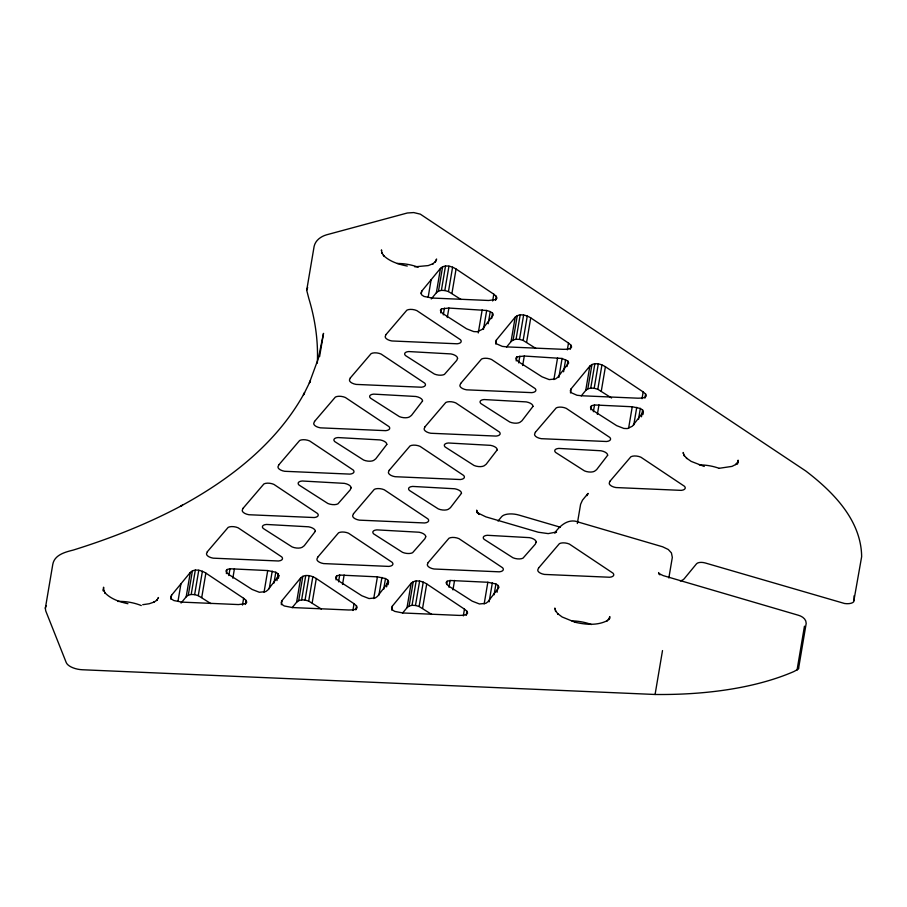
<?xml version="1.0" encoding="UTF-8"?>
<svg xmlns="http://www.w3.org/2000/svg" width="907" height="907" viewBox="0 0 907 907"><rect width="100%" height="100%" fill="white"/><g stroke="black" fill="none" stroke-linecap="round" stroke-linejoin="round"><path stroke-width="1.36" d="M658.584 572.566L659.956 574.834L658.595 573.371L663.164 575.594L798.296 615.229C802.071 616.227 806.312 619.039 806.187 623.404L798.761 667.314A9.512 4.32 9.6 0 1 798.341 669.071L793.988 671.497A270.479 122.796 9.6 0 1 655.081 694.479L82.333 669.751A13.888 6.304 9.6 0 1 66.234 662.563L45.724 610.876L45.35 608.302L52.776 564.392C54.454 554.801 65.27 552.068 73.263 550.073C110.869 538.339 147.716 523.838 182.477 505.21L180.516 506.253C230.117 479.338 277.089 442.979 304.571 392.674L303.437 394.942L310.477 380.747L309.332 383.026L318.323 358.56L323.516 333.368L319.57 356.689M103.149 590.854L103.591 587.214L103.693 590.57L103.341 589.686L105.348 593.235L104.759 592.611C110.801 599.039 119.52 601.885 127.921 603.711M170.901 599.255L171.582 595.185L190.311 572.43C194.608 568.292 201.388 570.276 205.866 573.099L243.62 598.291L246.069 600.411L246.761 602.248L245.616 603.631L238.462 604.572L181.99 602.123L173.827 600.536L171.525 599.005L170.754 597.157L171.582 595.185M177.965 601.42L180.946 583.813M181.071 603.03L186.184 596.829L190.311 572.43M186.184 596.829L188.282 595.23L192.409 570.832M188.282 595.23L191.196 594.459L195.322 570.072M191.196 594.459L194.642 594.618L198.769 570.22M210.889 603.609L198.27 595.661L202.397 571.263M201.739 597.498L205.866 573.099M226.376 573.587L227.056 569.517L229.993 568.768L267.712 570.56L275.796 572.249L278.086 573.802L278.857 575.65L278.392 578.36M228.847 575.548L229.993 568.768M232.838 578.19L234.437 568.7M242.475 605.071L243.62 598.291M245.389 604.47L246.069 600.411M317.325 363.151A831.22 377.369 9.6 0 0 308.833 298.505L306.702 290.263L314.128 246.353C315.477 240.298 320.874 236.478 326.543 234.822L407.311 212.998L413.728 212.567L420.326 214.154L805.767 470.982C832.966 491.741 861.242 520.142 861.65 556.683L853.668 601.829A9.512 4.32 9.6 0 1 844.61 603.506L705.261 562.975A6.939 3.152 9.6 0 0 696.542 563.78L684.252 578.711A13.888 6.304 9.6 0 1 680.273 580.922M264.05 592.237L267.712 570.56M269.243 588.745L272.225 571.127M273.971 583.088L275.796 572.249M276.941 580.582L278.086 573.802M281.317 604.674L282.009 600.604L300.727 577.85C305.035 573.712 311.804 575.696 316.282 578.519L354.036 603.722L356.496 605.831L357.177 607.667L356.043 609.051L353.174 609.855L348.878 609.992L292.405 607.554L284.242 605.955L281.941 604.425L281.17 602.577L282.009 600.604M292.145 607.667L296.6 602.248L300.727 577.85M296.6 602.248L298.698 600.649L302.825 576.251M298.698 600.649L301.623 599.878L305.75 575.492M301.623 599.878L305.058 600.037L309.185 575.639M321.316 609.028L308.697 601.08L312.824 576.682M312.167 602.917L316.282 578.519M336.066 579.879L336.758 575.82L339.694 575.061L377.414 576.852L385.498 578.541L387.777 580.095L388.547 581.943L388.094 584.652M338.538 581.841L339.694 575.061M342.529 584.482L344.138 574.993M352.891 610.49L354.036 603.722M355.805 609.889L356.496 605.831M421.313 293.8L421.778 291.09L440.496 268.336C444.804 264.198 451.584 266.182 456.062 269.005L493.805 294.197L496.265 296.317L496.957 298.154L495.812 299.537L488.646 300.478L432.174 298.04L424.011 296.442L421.71 294.911L420.939 293.063L421.778 291.09M373.741 598.541L377.414 576.852M428.149 297.337L431.131 279.719M378.945 595.037L381.926 577.419M383.661 589.38L385.498 578.541M386.631 586.874L387.777 580.095M431.267 298.936L436.369 292.734L440.496 268.336M436.369 292.734L438.478 291.136L442.605 266.737M438.478 291.136L441.392 290.365L445.518 265.978M440.825 312.938L441.505 308.868L448.886 308.051L486.674 310.477L490.245 311.589L492.535 313.153L493.306 314.99L482.252 329.388L477.241 331.735L473.783 331.599L466.606 328.81L443.806 314.23L441.176 312.087L440.383 310.239L441.505 308.868M441.392 290.365L444.827 290.523L448.954 266.125M391.733 610.094L392.425 606.023L411.143 583.269C415.451 579.131 422.231 581.115 426.709 583.938L464.463 609.141L466.912 611.25L467.604 613.087L466.459 614.47L463.602 615.275L459.305 615.411L402.821 612.973L394.67 611.375L392.368 609.844L391.586 607.996L392.425 606.023M443.296 314.888L444.441 308.119M461.085 299.514L448.466 291.566L452.593 267.168M447.287 317.529L448.886 308.051M451.935 293.403L456.062 269.005M402.561 613.087L407.016 607.667L411.143 583.269M407.016 607.667L409.125 606.069L413.252 581.67M409.125 606.069L412.039 605.309L416.166 580.911M412.039 605.309L415.485 605.457L419.612 581.058M431.732 614.447L419.113 606.5L423.24 582.101M422.583 608.336L426.709 583.938M478.272 332.948L482.161 309.911M483.465 329.445L486.674 310.477M488.181 323.788L490.245 311.589M492.66 300.977L493.805 294.197M446.72 583.949L447.174 581.24L450.11 580.48L487.83 582.271L495.914 583.961L498.204 585.514L498.975 587.362L487.921 601.76L485.835 603.336L479.452 603.971L472.275 601.182L449.475 586.591L446.845 584.448L446.051 582.6L447.174 581.24M491.617 318.572L492.535 313.153M495.573 300.376L496.265 296.317M448.965 587.26L450.11 580.48M452.956 589.901L454.554 580.412M495.766 344.025L496.446 339.955L515.176 317.201C519.484 313.062 526.253 315.046 530.731 317.869L568.485 343.061L570.945 345.182L571.625 347.018L570.492 348.401L567.623 349.206L563.326 349.331L506.854 346.893L502.297 346.383L496.39 343.764L495.619 341.928L496.446 339.955M463.307 615.91L464.463 609.141M506.594 347.007L511.049 341.588L515.176 317.201M466.221 615.309L466.912 611.25M511.049 341.588L513.147 339.989L517.273 315.602M513.147 339.989L516.072 339.229L520.199 314.842M516.072 339.229L519.507 339.377L523.634 314.99M516.219 360.918L516.911 356.859L524.291 356.032L562.079 358.458L567.929 361.133L568.7 362.981L557.646 377.369L555.56 378.956L549.188 379.591L542.012 376.802L519.201 362.21L516.571 360.068L515.788 358.22L516.911 356.859M518.691 362.879L519.836 356.1M535.765 348.367L523.146 340.42L527.273 316.033M522.681 365.521L524.291 356.032M526.604 342.268L530.731 317.869M484.168 603.96L487.83 582.271M489.134 601.817L492.342 582.85M494.088 594.799L495.914 583.961M497.059 592.294L498.204 585.514M553.894 379.58L557.567 357.891M558.871 377.437L562.079 358.458M563.587 371.779L565.651 359.58M567.34 349.841L568.485 343.061M567.011 366.553L567.929 361.133M570.254 349.24L570.945 345.182M570.446 392.878L571.127 388.82L589.856 366.065C594.153 361.916 600.933 363.911 605.411 366.734L643.165 391.926L645.614 394.035L646.306 395.883L645.16 397.266L642.303 398.06L638.006 398.196L581.534 395.758L576.977 395.248L571.07 392.629L570.299 390.781L571.127 388.82M581.274 395.871L585.729 390.452L589.856 366.065M585.729 390.452L587.827 388.854L591.954 364.467M587.827 388.854L590.74 388.094L594.867 363.696M590.74 388.094L594.187 388.241L598.314 363.843M590.899 409.783L591.591 405.712L594.516 404.964L632.247 406.755L640.331 408.445L642.609 409.998L643.38 411.846L642.927 414.556M593.371 411.733L594.516 404.964M611.579 397.992L597.815 389.284L601.942 364.897M577.34 523.52L580.593 504.315L582.464 500.188L588.042 493.408L586.92 495.664L587.668 493.793M597.362 414.386L598.971 404.896M601.284 391.121L605.411 366.734M628.574 428.433L632.247 406.755M633.778 424.941L636.748 407.322M638.494 419.283L640.331 408.445M642.02 398.706L643.165 391.926M641.464 416.778L642.609 409.998M644.934 398.105L645.614 394.035M609.334 619.254L609.776 616.579L608.778 619.742L609.719 618.121L606.851 620.876L607.622 620.467C597.509 625.819 585.468 624.696 574.823 622.179M668.844 577.963L672.325 557.386L671.418 552.896L668.278 549.495L662.677 546.808L578.7 522.183C568.553 517.965 560.163 525.459 554.642 533.01L556.569 532.012L548.213 533.611L538.225 532.216L485.891 516.865L477.932 512.999L479.293 514.473L477.309 512.319L476.674 510.153L477.014 512.693M655.081 694.479L662.507 650.568M737.436 464.18L738.117 460.178L737.346 463.375L738.287 461.742L735.645 464.565L736.427 464.157L731.983 466.391L719.206 468.295M797.038 670.092L804.464 626.181M158.135 598.439L158.464 597.52L156.696 600.536L157.296 599.833L153.725 602.327L154.451 601.942L149.19 603.756L142.716 604.686M436.267 259.946L436.596 259.028L435.156 262.123L435.768 261.409L432.492 264.016L433.24 263.631L428.251 265.581L414.805 266.828M278.857 575.65L267.803 590.038L265.717 591.613L259.334 592.26L252.157 589.471L229.358 574.879L226.727 572.736L225.934 570.888L227.056 569.517M388.547 581.943L377.505 596.341L375.407 597.917L369.036 598.552L361.859 595.763L339.059 581.172L336.429 579.029L335.635 577.181L336.758 575.82M643.38 411.846L632.326 426.233L627.327 428.58L623.869 428.444L616.692 425.655L593.881 411.075L591.251 408.932L590.457 407.084L591.591 405.712M498.034 521.072L501.605 516.729A13.888 6.304 9.6 0 1 519.053 515.108L560.322 527.205M407.277 266.046C398.661 264.379 389.783 261.601 383.332 255.355L383.91 255.955L381.575 252.418L381.915 253.291L381.473 249.89L381.484 250.854M444.827 290.523L448.466 291.566M519.507 339.377L523.146 340.42M594.187 388.241L597.815 389.284M415.485 605.457L419.113 606.5M305.058 600.037L308.697 601.08M194.642 594.618L198.27 595.661M704.263 466.459L691.145 461.38L686.406 458.024L686.95 458.602L683.98 455.087L684.309 455.938L683.209 452.48L683.22 453.443M575.004 622.225L562.125 616.975L557.59 613.574L558.145 614.164L555.401 610.638L555.73 611.488L554.857 608.053L554.869 609.016M854.224 600.593L854.213 598.291A270.479 122.796 9.6 0 0 854.043 595.842M571.852 620.887A27.766 12.607 9.6 0 1 591.409 624.538M117.717 601.432A27.766 12.607 9.6 0 1 141.277 605.559M397.232 263.483A27.766 12.607 9.6 0 1 418.161 267.214M45.35 608.302A34.625 15.714 9.6 0 1 46.178 605.638M306.702 290.263A34.625 15.714 9.6 0 1 307.7 287.632M699.331 464.883A27.766 12.607 9.6 0 1 718.956 468.25M315.319 531.332L304.264 545.719L302.178 547.295A7.528 3.424 9.6 0 1 292.133 546.932L263.189 528.418A6.916 3.14 9.6 0 1 266.454 524.45L308.686 526.808A7.528 3.424 9.6 0 1 315.319 531.332M351.054 487.887L350.238 489.837L337.914 503.861A7.528 3.424 9.6 0 1 327.88 503.487L298.936 484.973A6.916 3.14 9.6 0 1 302.201 481.005L344.433 483.363A7.528 3.424 9.6 0 1 351.054 487.887M386.801 444.441L375.747 458.84L373.661 460.416A7.528 3.424 9.6 0 1 363.616 460.042L334.672 441.528A6.916 3.14 9.6 0 1 337.937 437.559L380.169 439.929A7.528 3.424 9.6 0 1 386.801 444.441M422.537 400.996L411.483 415.395L409.397 416.971A7.528 3.424 9.6 0 1 399.363 416.608L370.419 398.094A6.916 3.14 9.6 0 1 373.673 394.126L415.916 396.484A7.528 3.424 9.6 0 1 422.537 400.996M457.559 358.435L456.743 360.385L444.419 374.41A7.528 3.424 9.6 0 1 434.374 374.035L405.429 355.521A6.916 3.14 9.6 0 1 408.694 351.553L450.938 353.923A7.528 3.424 9.6 0 1 457.559 358.435M425.734 536.751L424.918 538.701L412.594 552.714A7.528 3.424 9.6 0 1 402.561 552.352L373.605 533.838A6.916 3.14 9.6 0 1 376.87 529.869L419.113 532.228A7.528 3.424 9.6 0 1 425.734 536.751M461.482 493.306L450.428 507.693L448.341 509.281A7.528 3.424 9.6 0 1 438.296 508.906L409.352 490.392A6.916 3.14 9.6 0 1 412.617 486.424L454.849 488.782A7.528 3.424 9.6 0 1 461.482 493.306M497.217 449.861L486.163 464.259L484.077 465.835A7.528 3.424 9.6 0 1 474.032 465.461L445.088 446.947A6.916 3.14 9.6 0 1 448.353 442.99L490.596 445.348A7.528 3.424 9.6 0 1 497.217 449.861M532.965 406.427L521.91 420.814L519.824 422.39A7.528 3.424 9.6 0 1 509.779 422.027L480.835 403.513A6.916 3.14 9.6 0 1 484.1 399.545L526.332 401.903A7.528 3.424 9.6 0 1 532.965 406.427M536.162 542.171L535.345 544.121L523.022 558.134A7.528 3.424 9.6 0 1 512.977 557.771L484.032 539.257A6.916 3.14 9.6 0 1 487.297 535.289L529.529 537.647A7.528 3.424 9.6 0 1 536.162 542.171M607.645 455.28L596.591 469.679L594.504 471.255A7.528 3.424 9.6 0 1 584.459 470.88L555.515 452.366A6.916 3.14 9.6 0 1 558.78 448.409L601.012 450.768A7.528 3.424 9.6 0 1 607.645 455.28M207.329 551.739L206.49 553.712A7.313 3.322 9.6 0 0 213.168 558.168L278.506 560.991A7.313 3.322 9.6 0 0 281.816 556.966L238.144 527.817A7.313 3.322 9.6 0 0 228.156 527.386L207.329 551.739M243.065 508.305L242.237 510.278A7.313 3.322 9.6 0 0 248.915 514.734L314.241 517.546A7.313 3.322 9.6 0 0 317.552 513.521L273.88 484.383A7.313 3.322 9.6 0 0 263.892 483.953L243.065 508.305M278.812 464.86L277.973 466.833A7.313 3.322 9.6 0 0 284.651 471.289L349.989 474.112A7.313 3.322 9.6 0 0 353.299 470.087L309.627 440.938A7.313 3.322 9.6 0 0 299.639 440.507L278.812 464.86M314.548 421.415L313.72 423.388A7.313 3.322 9.6 0 0 320.398 427.843L385.724 430.666A7.313 3.322 9.6 0 0 389.035 426.641L345.363 397.493A7.313 3.322 9.6 0 0 335.375 397.062L314.548 421.415M350.295 377.981L349.456 379.942A7.313 3.322 9.6 0 0 356.134 384.409L421.472 387.221A7.313 3.322 9.6 0 0 424.782 383.196L381.11 354.059A7.313 3.322 9.6 0 0 371.122 353.628L350.295 377.981M386.031 334.536L385.203 336.508A7.313 3.322 9.6 0 0 391.881 340.964L457.207 343.787A7.313 3.322 9.6 0 0 460.518 339.762L416.846 310.613A7.313 3.322 9.6 0 0 406.858 310.183L386.031 334.536M317.745 557.159L316.917 559.131A7.313 3.322 9.6 0 0 323.595 563.587L388.922 566.41A7.313 3.322 9.6 0 0 392.232 562.385L348.56 533.237A7.313 3.322 9.6 0 0 338.572 532.806L317.745 557.159M353.492 513.725L352.653 515.698A7.313 3.322 9.6 0 0 359.331 520.153L424.657 522.965A7.313 3.322 9.6 0 0 427.979 518.94L384.307 489.803A7.313 3.322 9.6 0 0 374.308 489.372L353.492 513.725M389.228 470.28L388.4 472.252A7.313 3.322 9.6 0 0 395.078 476.708L460.405 479.531A7.313 3.322 9.6 0 0 463.715 475.506L420.043 446.357A7.313 3.322 9.6 0 0 410.055 445.927L389.228 470.28M424.964 426.834L424.136 428.807A7.313 3.322 9.6 0 0 430.814 433.263L496.14 436.086A7.313 3.322 9.6 0 0 499.462 432.061L455.79 402.912A7.313 3.322 9.6 0 0 445.791 402.481L424.964 426.834M460.711 383.4L459.883 385.362A7.313 3.322 9.6 0 0 466.561 389.829L531.887 392.64A7.313 3.322 9.6 0 0 535.198 388.615L491.526 359.478A7.313 3.322 9.6 0 0 481.538 359.047L460.711 383.4M428.161 562.589L427.333 564.551A7.313 3.322 9.6 0 0 434.011 569.006L499.338 571.829A7.313 3.322 9.6 0 0 502.648 567.805L458.976 538.656A7.313 3.322 9.6 0 0 448.988 538.225L428.161 562.589M535.391 432.254L534.552 434.226A7.313 3.322 9.6 0 0 541.23 438.682L606.568 441.505A7.313 3.322 9.6 0 0 609.878 437.48L566.206 408.331A7.313 3.322 9.6 0 0 556.218 407.901L535.391 432.254M538.588 568.009L537.749 569.97A7.313 3.322 9.6 0 0 544.427 574.426L609.765 577.249A7.313 3.322 9.6 0 0 613.075 573.224L569.403 544.087A7.313 3.322 9.6 0 0 559.415 543.644L538.588 568.009M610.071 481.118L609.232 483.091A7.313 3.322 9.6 0 0 615.91 487.547L681.248 490.37A7.313 3.322 9.6 0 0 684.558 486.345L640.886 457.196A7.313 3.322 9.6 0 0 630.887 456.765L610.071 481.118"/></g></svg>
